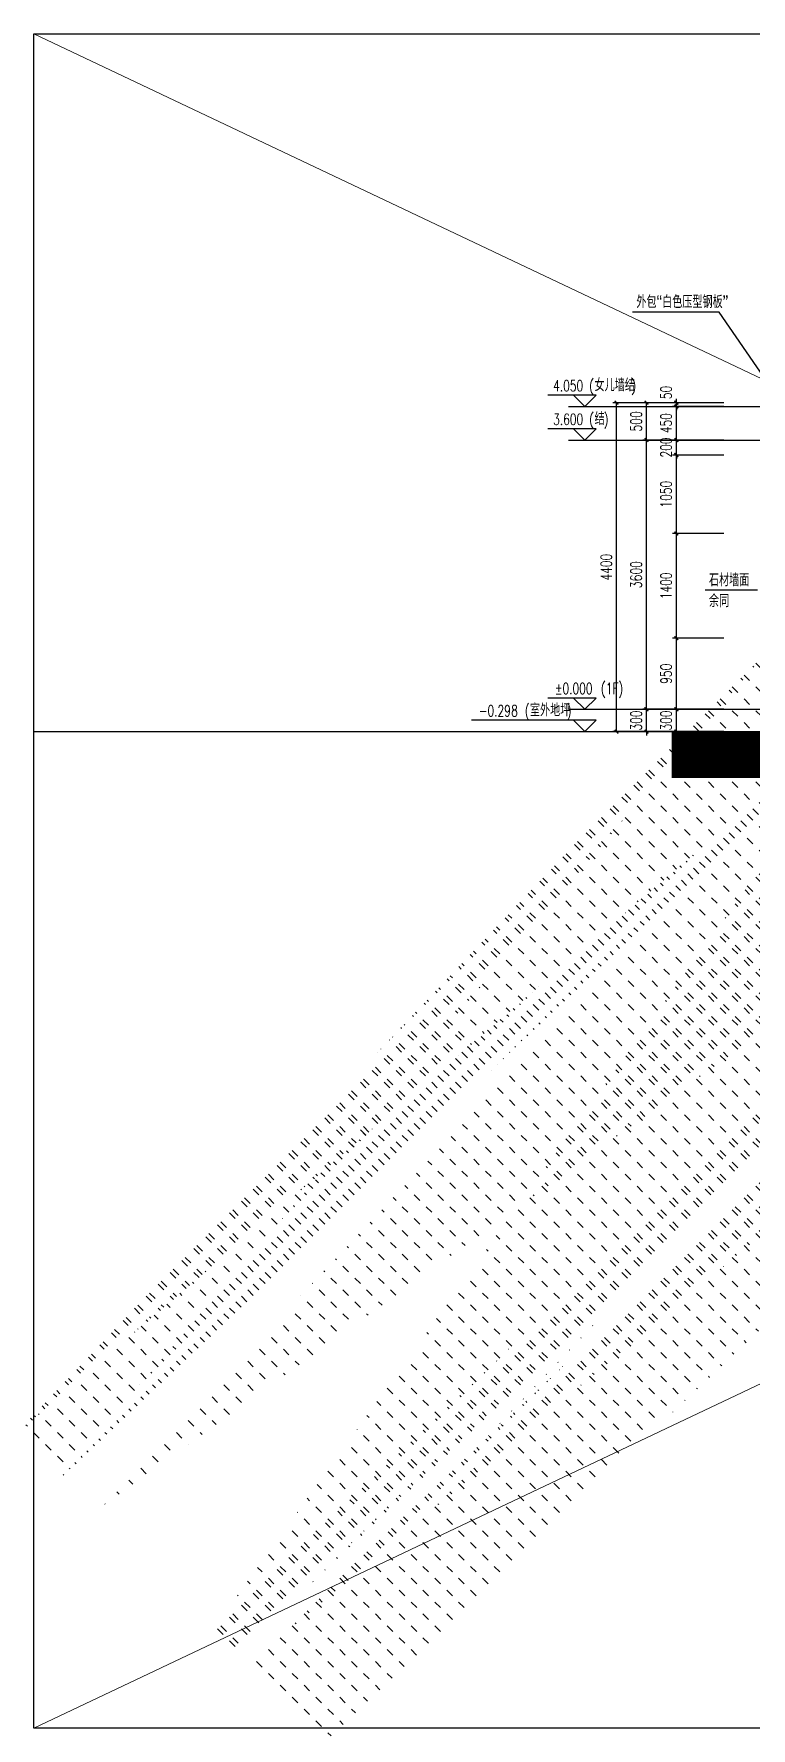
# Model space of a CAD drawing. Extents: x -4210259 to 293730, y -7499 to 868879.
# Drawn here: x -2327650 to -2318064, y 539810 to 562470 of the extents above; entities that cross this region are included whole.
import ezdxf

# ---------------------------------------------------------------- set-up
doc = ezdxf.new("R2010")
doc.units = 0
doc.header["$LTSCALE"] = 1000
doc.header["$MEASUREMENT"] = 0
doc.linetypes.add('DOTE', pattern=[2.4200000000000004, 2, -0.2, 0.02, -0.2])
doc.layers.get('Defpoints').update_dxf_attribs({"color": 210})
for name, color, linetype in [('A-AXIS-D', 1, 'Continuous'), ('A-AXIS-DOTE', 14, 'DOTE'), ('A-AXIS-DP', 126, 'Continuous'), ('A-AXIS-ELEV', 4, 'Continuous'), ('A-LIN-V', 9, 'Continuous'), ('A-SFCE', 30, 'Continuous'), ('DIM_SYMB', 3, 'Continuous'), ('PUB_TEXT', 7, 'Continuous')]:
    doc.layers.add(name, color=color, linetype=linetype)
doc.layers.add('A-WALL-HATCH', color=8, linetype='Continuous', lineweight=13)
doc.styles.add('_TCH_DIM', font='SIMPLEX', dxfattribs={"bigfont": 'GBCBIG'})
doc.styles.add('_TCH_DIM_T3', font='SIMPLEX', dxfattribs={"width": 0.7058823529411765, "bigfont": 'GBCBIG'})
doc.dimstyles.new('_TCH_ARCH&&50', dxfattribs={"dimtxt": 148.75, "dimasz": 50, "dimexe": 50, "dimexo": 50, "dimgap": 63.12500000000001, "dimtad": 1, "dimdec": 0, "dimzin": 0, "dimdsep": 46, "dimtxsty": '_TCH_DIM_T3', "dimblk": 'ARCHTICK', "dimcen": 0.09, "dimclrt": 7, "dimazin": 2, "dimtfac": 1, "dimtdec": 0, "dimtix": 1, "dimtmove": 2, "dimatfit": 3, "dimfxl": 0, "dimtolj": 1, "dimtzin": 0, "dimarcsym": 0})

# ---------------------------------------------------------------- blocks, each defined once
blk = doc.blocks.new('_ArchTick')
at = {"color": 0, "linetype": 'ByBlock', "const_width": 0.4}
blk.add_lwpolyline([(-0.5, -0.5), (0.5, 0.5)], dxfattribs=at)
blk = doc.blocks.new('*D675')
at = {"layer": 'A-AXIS-DP', "color": 0, "lineweight": -2}
for p, q in [((-2318430.000000001, 557537.4520265248), (-2319112.557540894, 557537.4520265248)), ((-2318430.000000001, 557487.4520265248), (-2319112.557540894, 557487.4520265248)), ((-2319062.557540894, 557537.4520265248), (-2319062.557540894, 557587.4520265248)), ((-2319062.557540894, 557487.4520265248), (-2319062.557540894, 557537.4520265248)), ((-2319062.557540894, 557487.4520265248), (-2319062.557540894, 557437.4520265248))]:
    blk.add_line(p, q, dxfattribs=at)
at = {"layer": 'Defpoints', "color": 0}
for p in [(-2319062.557540894, 557537.4520265248), (-2318380.000000001, 557537.4520265248), (-2318380.000000001, 557487.4520265248)]:
    blk.add_point(p, dxfattribs=at)
at = {"layer": 'A-AXIS-DP', "color": 0, "lineweight": -2, "xscale": 50, "yscale": 50, "zscale": 50}
for p, rotation in [((-2319062.557540894, 557537.4520265248), 270), ((-2319062.557540894, 557487.4520265248), 90)]:
    blk.add_blockref('_ArchTick', p, dxfattribs=dict(at, rotation=rotation))
at = {"layer": 'A-AXIS-DP', "color": 7, "insert": (-2319200.057540894, 557672.4520265246), "char_height": 148.75, "attachment_point": 5, "rotation": 90, "style": '_TCH_DIM_T3'}
blk.add_mtext('\\A1;50', dxfattribs=at)
blk = doc.blocks.new('*D676')
at = {"layer": 'A-AXIS-DP', "color": 0, "lineweight": -2}
for p, q in [((-2318430.000000001, 557487.4520265248), (-2319112.557540894, 557487.4520265248)), ((-2319062.557540894, 557037.4520265248), (-2319062.557540894, 557487.4520265248)), ((-2318430.000000001, 557037.4520265248), (-2319112.557540894, 557037.4520265248))]:
    blk.add_line(p, q, dxfattribs=at)
at = {"layer": 'Defpoints', "color": 0}
for p in [(-2319062.557540894, 557487.4520265248), (-2318380.000000001, 557487.4520265248), (-2318380.000000001, 557037.4520265248)]:
    blk.add_point(p, dxfattribs=at)
at = {"layer": 'A-AXIS-DP', "color": 0, "lineweight": -2, "xscale": 50, "yscale": 50, "zscale": 50}
for p, rotation in [((-2319062.557540894, 557487.4520265248), 90), ((-2319062.557540894, 557037.4520265248), 270)]:
    blk.add_blockref('_ArchTick', p, dxfattribs=dict(at, rotation=rotation))
at = {"layer": 'A-AXIS-DP', "color": 7, "insert": (-2319200.057540894, 557262.4520265253), "char_height": 148.75, "attachment_point": 5, "rotation": 90, "style": '_TCH_DIM_T3'}
blk.add_mtext('\\A1;450', dxfattribs=at)
blk = doc.blocks.new('*D677')
at = {"layer": 'A-AXIS-DP', "color": 0, "lineweight": -2}
for p, q in [((-2318430.000000001, 557037.4520265248), (-2319112.557540894, 557037.4520265248)), ((-2319062.557540894, 557037.4520265248), (-2319062.557540894, 557087.4520265248)), ((-2319062.557540894, 556837.4520265248), (-2319062.557540894, 557037.4520265248)), ((-2318430.000000001, 556837.4520265248), (-2319112.557540894, 556837.4520265248)), ((-2319062.557540894, 556837.4520265248), (-2319062.557540894, 556787.4520265248))]:
    blk.add_line(p, q, dxfattribs=at)
at = {"layer": 'Defpoints', "color": 0}
for p in [(-2319062.557540894, 557037.4520265248), (-2318380.000000001, 557037.4520265248), (-2318380.000000001, 556837.4520265248)]:
    blk.add_point(p, dxfattribs=at)
at = {"layer": 'A-AXIS-DP', "color": 0, "lineweight": -2, "xscale": 50, "yscale": 50, "zscale": 50}
for p, rotation in [((-2319062.557540894, 557037.4520265248), 270), ((-2319062.557540894, 556837.4520265248), 90)]:
    blk.add_blockref('_ArchTick', p, dxfattribs=dict(at, rotation=rotation))
at = {"layer": 'A-AXIS-DP', "color": 7, "insert": (-2319200.057540894, 556937.4520265253), "char_height": 148.75, "attachment_point": 5, "rotation": 90, "style": '_TCH_DIM_T3'}
blk.add_mtext('\\A1;200', dxfattribs=at)
blk = doc.blocks.new('*D678')
at = {"layer": 'A-AXIS-DP', "color": 0, "lineweight": -2}
for p, q in [((-2318430.000000001, 556837.4520265248), (-2319112.557540894, 556837.4520265248)), ((-2319062.557540894, 555787.4520265799), (-2319062.557540894, 556837.4520265248)), ((-2318430.000000001, 555787.4520265799), (-2319112.557540894, 555787.4520265799))]:
    blk.add_line(p, q, dxfattribs=at)
at = {"layer": 'Defpoints', "color": 0}
for p in [(-2319062.557540894, 556837.4520265248), (-2318380.000000001, 556837.4520265248), (-2318380.000000001, 555787.4520265799)]:
    blk.add_point(p, dxfattribs=at)
at = {"layer": 'A-AXIS-DP', "color": 0, "lineweight": -2, "xscale": 50, "yscale": 50, "zscale": 50}
for p, rotation in [((-2319062.557540894, 556837.4520265248), 90), ((-2319062.557540894, 555787.4520265799), 270)]:
    blk.add_blockref('_ArchTick', p, dxfattribs=dict(at, rotation=rotation))
at = {"layer": 'A-AXIS-DP', "color": 7, "insert": (-2319200.057540894, 556312.4520265529), "char_height": 148.75, "attachment_point": 5, "rotation": 90, "style": '_TCH_DIM_T3'}
blk.add_mtext('\\A1;1050', dxfattribs=at)
blk = doc.blocks.new('*D679')
at = {"layer": 'A-AXIS-DP', "color": 0, "lineweight": -2}
for p, q in [((-2318430.000000001, 555787.4520265799), (-2319112.557540894, 555787.4520265799)), ((-2319062.557540894, 554387.4520252014), (-2319062.557540894, 555787.4520265799)), ((-2318430.000000001, 554387.4520252014), (-2319112.557540894, 554387.4520252014))]:
    blk.add_line(p, q, dxfattribs=at)
at = {"layer": 'Defpoints', "color": 0}
for p in [(-2319062.557540894, 555787.4520265799), (-2318380.000000001, 555787.4520265799), (-2318380.000000001, 554387.4520252014)]:
    blk.add_point(p, dxfattribs=at)
at = {"layer": 'A-AXIS-DP', "color": 0, "lineweight": -2, "xscale": 50, "yscale": 50, "zscale": 50}
for p, rotation in [((-2319062.557540894, 555787.4520265799), 90), ((-2319062.557540894, 554387.4520252014), 270)]:
    blk.add_blockref('_ArchTick', p, dxfattribs=dict(at, rotation=rotation))
at = {"layer": 'A-AXIS-DP', "color": 7, "insert": (-2319200.057540894, 555087.4520258912), "char_height": 148.75, "attachment_point": 5, "rotation": 90, "style": '_TCH_DIM_T3'}
blk.add_mtext('\\A1;1400', dxfattribs=at)
blk = doc.blocks.new('*D680')
at = {"layer": 'A-AXIS-DP', "color": 0, "lineweight": -2}
for p, q in [((-2318430.000000001, 554387.4520252014), (-2319112.557540894, 554387.4520252014)), ((-2319062.557540894, 553437.4520265248), (-2319062.557540894, 554387.4520252014)), ((-2318430.000000001, 553437.4520265248), (-2319112.557540894, 553437.4520265248))]:
    blk.add_line(p, q, dxfattribs=at)
at = {"layer": 'Defpoints', "color": 0}
for p in [(-2319062.557540894, 554387.4520252014), (-2318380.000000001, 554387.4520252014), (-2318380.000000001, 553437.4520265248)]:
    blk.add_point(p, dxfattribs=at)
at = {"layer": 'A-AXIS-DP', "color": 0, "lineweight": -2, "xscale": 50, "yscale": 50, "zscale": 50}
for p, rotation in [((-2319062.557540894, 554387.4520252014), 90), ((-2319062.557540894, 553437.4520265248), 270)]:
    blk.add_blockref('_ArchTick', p, dxfattribs=dict(at, rotation=rotation))
at = {"layer": 'A-AXIS-DP', "color": 7, "insert": (-2319200.057540894, 553912.4520258636), "char_height": 148.75, "attachment_point": 5, "rotation": 90, "style": '_TCH_DIM_T3'}
blk.add_mtext('\\A1;950', dxfattribs=at)
blk = doc.blocks.new('*D681')
at = {"layer": 'A-AXIS-DP', "color": 0, "lineweight": -2}
for p, q in [((-2318430.000000001, 553437.4520265248), (-2319112.557540894, 553437.4520265248)), ((-2319062.557540894, 553437.4520265248), (-2319062.557540894, 553487.4520265248)), ((-2319062.557540894, 553137.4520265248), (-2319062.557540894, 553437.4520265248)), ((-2318430.000000001, 553137.4520265248), (-2319112.557540894, 553137.4520265248)), ((-2319062.557540894, 553137.4520265248), (-2319062.557540894, 553087.4520265248))]:
    blk.add_line(p, q, dxfattribs=at)
at = {"layer": 'Defpoints', "color": 0}
for p in [(-2319062.557540894, 553437.4520265248), (-2318380.000000001, 553437.4520265248), (-2318380.000000001, 553137.4520265248)]:
    blk.add_point(p, dxfattribs=at)
at = {"layer": 'A-AXIS-DP', "color": 0, "lineweight": -2, "xscale": 50, "yscale": 50, "zscale": 50}
for p, rotation in [((-2319062.557540894, 553437.4520265248), 270), ((-2319062.557540894, 553137.4520265248), 90)]:
    blk.add_blockref('_ArchTick', p, dxfattribs=dict(at, rotation=rotation))
at = {"layer": 'A-AXIS-DP', "color": 7, "insert": (-2319200.057540894, 553287.4520265253), "char_height": 148.75, "attachment_point": 5, "rotation": 90, "style": '_TCH_DIM_T3'}
blk.add_mtext('\\A1;300', dxfattribs=at)
blk = doc.blocks.new('*D682')
at = {"layer": 'A-AXIS-D', "color": 0, "lineweight": -2}
for p, q in [((-2319476.724205018, 557537.4520265248), (-2319912.557540894, 557537.4520265248)), ((-2319862.557540894, 553137.4520265248), (-2319862.557540894, 557537.4520265248)), ((-2319476.724205018, 553137.4520265248), (-2319912.557540894, 553137.4520265248))]:
    blk.add_line(p, q, dxfattribs=at)
at = {"layer": 'Defpoints', "color": 0}
for p in [(-2319862.557540894, 557537.4520265248), (-2319426.724205018, 557537.4520265248), (-2319426.724205018, 553137.4520265248)]:
    blk.add_point(p, dxfattribs=at)
at = {"layer": 'A-AXIS-D', "color": 0, "lineweight": -2, "xscale": 50, "yscale": 50, "zscale": 50}
for p, rotation in [((-2319862.557540894, 557537.4520265248), 90), ((-2319862.557540894, 553137.4520265248), 270)]:
    blk.add_blockref('_ArchTick', p, dxfattribs=dict(at, rotation=rotation))
at = {"layer": 'A-AXIS-D', "color": 7, "insert": (-2320000.057540894, 555337.4520265253), "char_height": 148.75, "attachment_point": 5, "rotation": 90, "style": '_TCH_DIM_T3'}
blk.add_mtext('\\A1;4400', dxfattribs=at)
blk = doc.blocks.new('*D683')
at = {"layer": 'A-AXIS-D', "color": 0, "lineweight": -2}
for p, q in [((-2319076.724205018, 557537.4520265248), (-2319512.557540894, 557537.4520265248)), ((-2319462.557540894, 557037.4520265248), (-2319462.557540894, 557537.4520265248)), ((-2319076.724205018, 557037.4520265248), (-2319512.557540894, 557037.4520265248))]:
    blk.add_line(p, q, dxfattribs=at)
at = {"layer": 'Defpoints', "color": 0}
for p in [(-2319462.557540894, 557537.4520265248), (-2319026.724205018, 557537.4520265248), (-2319026.724205018, 557037.4520265248)]:
    blk.add_point(p, dxfattribs=at)
at = {"layer": 'A-AXIS-D', "color": 0, "lineweight": -2, "xscale": 50, "yscale": 50, "zscale": 50}
for p, rotation in [((-2319462.557540894, 557537.4520265248), 90), ((-2319462.557540894, 557037.4520265248), 270)]:
    blk.add_blockref('_ArchTick', p, dxfattribs=dict(at, rotation=rotation))
at = {"layer": 'A-AXIS-D', "color": 7, "insert": (-2319600.057540894, 557287.4520265253), "char_height": 148.75, "attachment_point": 5, "rotation": 90, "style": '_TCH_DIM_T3'}
blk.add_mtext('\\A1;500', dxfattribs=at)
blk = doc.blocks.new('*D684')
at = {"layer": 'A-AXIS-D', "color": 0, "lineweight": -2}
for p, q in [((-2319076.724205018, 557037.4520265248), (-2319512.557540894, 557037.4520265248)), ((-2319462.557540894, 553437.4520265248), (-2319462.557540894, 557037.4520265248)), ((-2319076.724205018, 553437.4520265248), (-2319512.557540894, 553437.4520265248))]:
    blk.add_line(p, q, dxfattribs=at)
at = {"layer": 'Defpoints', "color": 0}
for p in [(-2319462.557540894, 557037.4520265248), (-2319026.724205018, 557037.4520265248), (-2319026.724205018, 553437.4520265248)]:
    blk.add_point(p, dxfattribs=at)
at = {"layer": 'A-AXIS-D', "color": 0, "lineweight": -2, "xscale": 50, "yscale": 50, "zscale": 50}
for p, rotation in [((-2319462.557540894, 557037.4520265248), 90), ((-2319462.557540894, 553437.4520265248), 270)]:
    blk.add_blockref('_ArchTick', p, dxfattribs=dict(at, rotation=rotation))
at = {"layer": 'A-AXIS-D', "color": 7, "insert": (-2319600.057540894, 555237.4520265253), "char_height": 148.75, "attachment_point": 5, "rotation": 90, "style": '_TCH_DIM_T3'}
blk.add_mtext('\\A1;3600', dxfattribs=at)
blk = doc.blocks.new('*D685')
at = {"layer": 'A-AXIS-D', "color": 0, "lineweight": -2}
for p, q in [((-2319076.724205018, 553437.4520265248), (-2319512.557540894, 553437.4520265248)), ((-2319462.557540894, 553437.4520265248), (-2319462.557540894, 553487.4520265248)), ((-2319462.557540894, 553137.4520265248), (-2319462.557540894, 553437.4520265248)), ((-2319076.724205018, 553137.4520265248), (-2319512.557540894, 553137.4520265248)), ((-2319462.557540894, 553137.4520265248), (-2319462.557540894, 553087.4520265248))]:
    blk.add_line(p, q, dxfattribs=at)
at = {"layer": 'Defpoints', "color": 0}
for p in [(-2319462.557540894, 553437.4520265248), (-2319026.724205018, 553437.4520265248), (-2319026.724205018, 553137.4520265248)]:
    blk.add_point(p, dxfattribs=at)
at = {"layer": 'A-AXIS-D', "color": 0, "lineweight": -2, "xscale": 50, "yscale": 50, "zscale": 50}
for p, rotation in [((-2319462.557540894, 553437.4520265248), 270), ((-2319462.557540894, 553137.4520265248), 90)]:
    blk.add_blockref('_ArchTick', p, dxfattribs=dict(at, rotation=rotation))
at = {"layer": 'A-AXIS-D', "color": 7, "insert": (-2319600.057540894, 553287.4520265253), "char_height": 148.75, "attachment_point": 5, "rotation": 90, "style": '_TCH_DIM_T3'}
blk.add_mtext('\\A1;300', dxfattribs=at)

msp = doc.modelspace()

# ---------------------------------------------------------------- hatches: boundary and pattern name
at = {"layer": 'A-WALL-HATCH'}
h = msp.add_hatch(dxfattribs=at)
h.set_pattern_fill('夯实土壤', color=256, scale=40)
h.set_pattern_definition([(45, (-40602123200.57701, -3385448092.547974), (-158.9576044107359, 158.9576044107359), []), (45, (-40602123116.57701, -3385448092.547974), (-158.9576044107359, 158.9576044107359), []), (45, (-40602123032.57701, -3385448092.547974), (-158.9576044107359, 158.9576044107359), []), (135, (-40602123200.57701, -3385448092.547974), (-158.9576044107359, -158.9576044107359), [106, -118.8]), (135, (-40602123158.57701, -3385448050.547974), (-158.9576044107359, -158.9576044107359), [106, -118.8]), (135, (-40602123116.57701, -3385448008.547974), (-158.9576044107359, -158.9576044107359), [106, -118.8])])
h.paths.add_polyline_path([(-2317008.774597174, 553162.4520261595), (-2313224.501220708, 553162.4520261594), (-2313224.501220697, 552517.4520265246), (-2317008.774597162, 552517.4520265246)])
h.paths.add_polyline_path([(-2319121.22541809, 553137.4520265246), (-2317308.774597168, 553137.4520265246), (-2317308.774597168, 552517.4520265246), (-2319121.22541809, 552517.4520265246)])
h.paths.add_polyline_path([(-2312611.22541809, 552517.4520265246), (-2312611.22541809, 553162.4520263979), (-2313224.501220708, 553162.4520263979), (-2313224.501220697, 552517.4520265246)])
h.paths.add_polyline_path([(-2310250, 552517.4520265246), (-2310250, 553137.4520265243), (-2312311.22541809, 553137.4520265246), (-2312311.22541809, 552517.4520265246)])

# ---------------------------------------------------------------- linework, layer by layer
at = {"layer": 'A-AXIS-DOTE', "ltscale": 30}
for p, q in [((-2320506.724205017, 557487.4520265246), (-2313010.000007629, 557487.4520265246)), ((-2320506.724205017, 557037.4520265246), (-2313010.000007629, 557037.4520265246)), ((-2320506.724205017, 553437.4520265246), (-2310160, 553437.4520265246))]:
    msp.add_line(p, q, dxfattribs=at)
at = {"layer": 'A-AXIS-DOTE'}
msp.add_line((-2320506.724205017, 553137.4520265246), (-2310160, 553137.4520265246), dxfattribs=at)
at = {"layer": 'A-AXIS-ELEV'}
for p, q in [((-2320136.724205017, 557637.4520260477), (-2320780.506088257, 557637.4520260477)), ((-2320286.724205017, 557487.4520260477), (-2320436.724205017, 557637.4520260477)), ((-2320286.724205017, 557487.4520260477), (-2320136.724205017, 557637.4520260477)), ((-2320136.724205017, 557187.4520260477), (-2320780.506088257, 557187.4520260477)), ((-2320286.724205017, 557037.4520260477), (-2320436.724205017, 557187.4520260477)), ((-2320286.724205017, 557037.4520260477), (-2320136.724205017, 557187.4520260477)), ((-2320136.724205017, 553587.4520265246), (-2320780.506088257, 553587.4520265246)), ((-2320286.724205017, 553437.4520265246), (-2320436.724205017, 553587.4520265246)), ((-2320286.724205017, 553437.4520265246), (-2320136.724205017, 553587.4520265246)), ((-2320136.580276489, 553289.3923651362), (-2321800, 553289.3923651362)), ((-2320286.580276489, 553139.3923651362), (-2320436.580276489, 553289.3923651362)), ((-2320286.580276489, 553139.3923651362), (-2320136.580276489, 553289.3923651362))]:
    msp.add_line(p, q, dxfattribs=at)
at = {"layer": 'A-LIN-V'}
msp.add_lwpolyline([(-2327650, 562470), (-2279870, 562470), (-2279870, 539810), (-2327650, 539810)], close=True, dxfattribs=at)
at = {"layer": 'A-SFCE'}
msp.add_line((-2327650, 553137.4520265246), (-2317310.000007629, 553137.4520265246), dxfattribs=at)
at = {"layer": 'A-WALL-HATCH'}
for p, q in [((-2279870, 539810), (-2327650, 562470)), ((-2327650, 539810), (-2279870, 562470))]:
    msp.add_line(p, q, dxfattribs=at)
at = {"layer": 'DIM_SYMB'}
for p, q in [((-2318490, 558750), (-2319650, 558750)), ((-2317620, 557487.4520265246), (-2318490, 558750)), ((-2317980, 555030), (-2318680, 555030))]:
    msp.add_line(p, q, dxfattribs=at)

# ---------------------------------------------------------------- texts
at = {"layer": 'PUB_TEXT', "style": '_TCH_DIM'}
for s, p in [('外包“白色压型钢板”', (-2319597.5, 558802.5)), ('女儿墙结', (-2320156.506088257, 557689.9520260477)), ('结', (-2320156.506088257, 557239.9520260477)), ('石材墙面', (-2318627.5, 555082.5)), ('余同', (-2318627.5, 554802.5)), ('室外地坪', (-2321020, 553341.8923651362))]:
    msp.add_text(s, height=168.7943262411347, dxfattribs=at).set_placement(p)
at = {"layer": 'PUB_TEXT', "style": '_TCH_DIM', "width": 0.7058823529411765}
for s, p in [('4.050', (-2320711.506088257, 557689.9520260477)), ('(', (-2320226.506088257, 557689.9520260477)), (')', (-2319665.016726555, 557689.9520260477)), ('3.600', (-2320711.506088257, 557239.9520260477)), ('(', (-2320226.506088257, 557239.9520260477)), (')', (-2320033.633747831, 557239.9520260477)), ('(1F)', (-2320070.506088257, 553639.9520265246)), ('%%P0.000', (-2320685.506088257, 553639.9520265246)), ('-0.298', (-2321705, 553341.8923651362)), ('(', (-2321090, 553341.8923651362)), (')', (-2320528.510638298, 553341.8923651362))]:
    msp.add_text(s, height=148.75, dxfattribs=at).set_placement(p)

# ---------------------------------------------------------------- dimensions: what is measured, and where the dimension line sits
at = {"layer": 'A-AXIS-D'}
for p1, p2, picture, middle in [((-2319426.724205017, 553137.4520265246), (-2319426.724205017, 557537.4520265246), '*D682', (-2320000.057540894, 555337.4520265253)), ((-2319026.724205017, 557037.4520265246), (-2319026.724205017, 557537.4520265246), '*D683', (-2319600.057540894, 557287.4520265253)), ((-2319026.724205017, 553437.4520265246), (-2319026.724205017, 557037.4520265246), '*D684', (-2319600.057540894, 555237.4520265253)), ((-2319026.724205017, 553137.4520265246), (-2319026.724205017, 553437.4520265246), '*D685', (-2319600.057540894, 553287.4520265253))]:
    dim = msp.add_aligned_dim(p1=p1, p2=p2, distance=435.8333358769305, dimstyle='_TCH_ARCH&&50', dxfattribs=at)
    dim.commit()
    dim.dimension.update_dxf_attribs({"geometry": picture, "text_midpoint": middle})
at = {"layer": 'A-AXIS-DP'}
dim = msp.add_linear_dim(base=(-2319062.557540894, 557537.4520265248), p1=(-2318380, 557487.4520265246), p2=(-2318380, 557537.4520265246), angle=90, dimstyle='_TCH_ARCH&&50', dxfattribs=at)
dim.commit()
dim.dimension.update_dxf_attribs({"geometry": '*D675', "text_midpoint": (-2319200.057540894, 557672.4520265246), "dimtype": 129})
for p1, p2, picture, middle in [((-2318380, 557037.4520265246), (-2318380, 557487.4520265246), '*D676', (-2319200.057540894, 557262.4520265253)), ((-2318380, 556837.4520265246), (-2318380, 557037.4520265246), '*D677', (-2319200.057540894, 556937.4520265253)), ((-2318380, 555787.4520265796), (-2318380, 556837.4520265246), '*D678', (-2319200.057540894, 556312.4520265529)), ((-2318380, 554387.4520252012), (-2318380, 555787.4520265796), '*D679', (-2319200.057540894, 555087.4520258912)), ((-2318380, 553437.4520265246), (-2318380, 554387.4520252012), '*D680', (-2319200.057540894, 553912.4520258636)), ((-2318380, 553137.4520265246), (-2318380, 553437.4520265246), '*D681', (-2319200.057540894, 553287.4520265253))]:
    dim = msp.add_aligned_dim(p1=p1, p2=p2, distance=682.5575408940203, dimstyle='_TCH_ARCH&&50', dxfattribs=at)
    dim.commit()
    dim.dimension.update_dxf_attribs({"geometry": picture, "text_midpoint": middle})

doc.saveas('drawing.dxf')
